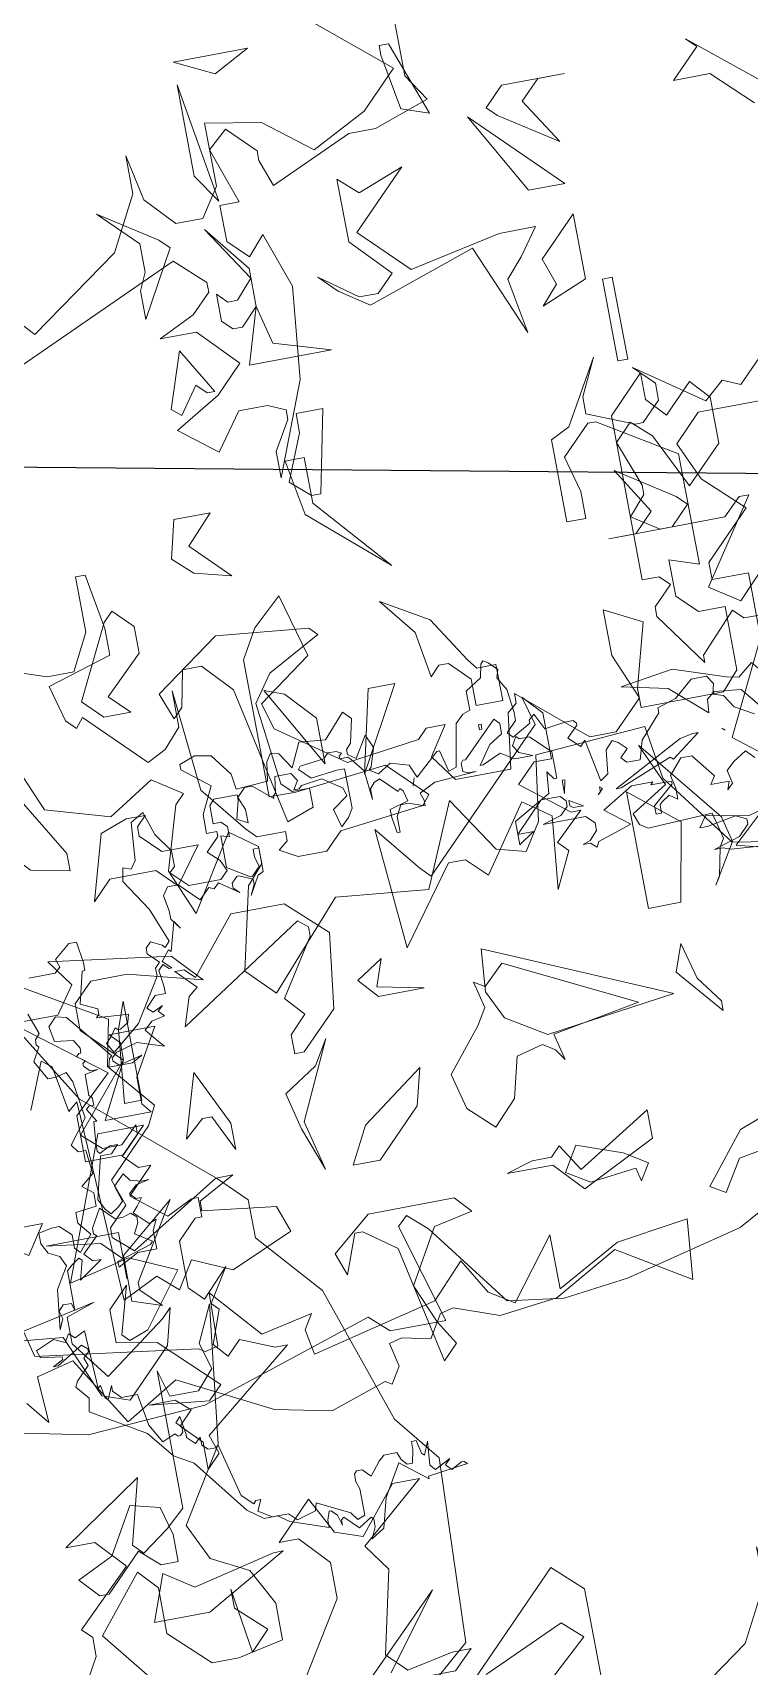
# Model space of a CAD drawing. Header units: millimetres. Extents: x 1418 to 1811, y 1796 to 1956.
# Drawn here: x 1465.265 to 1465.4453, y 1884.389 to 1884.8005 of the extents above; entities that cross this region are included whole.
import ezdxf

# ---------------------------------------------------------------- set-up
doc = ezdxf.new("R2010")
doc.units = ezdxf.units.MM
doc.layers.add('ARBRE', color=251, linetype='Continuous', lineweight=13)

# ---------------------------------------------------------------- blocks, each defined once
blk = doc.blocks.new('WMF26', base_point=(0, 0.0008))
at = {"color": 85}
for points in [[(11.7611, -2.7672), (11.9727, -3.1163), (12.4238, -3.5016), (12.5251, -3.6045), (12.5251, -3.7494), (12.7359, -3.9898), (12.9112, -4.5142), (13.0496, -4.688), (13.0199, -5.387), (12.7721, -5.5977)], [(9.5274, -11.9578), (8.756, -12.3728), (8.3048, -12.4823), (8.0578, -12.5119), (7.8462, -12.4823), (7.6066, -12.162), (7.5342, -12.097), (7.4979, -12.1332), (7.6066, -12.5119), (7.395, -12.5119), (7.3226, -12.4461), (6.6606, -12.6568), (6.2095, -12.6857), (5.4018, -12.5119)]]:
    blk.add_lwpolyline(points, dxfattribs=at)
at = {"color": 63}
for points in [[(11.4375, -2.4255), (12.1357, -2.8404), (12.0995, -3.0142), (12.2452, -3.1895), (12.209, -3.262), (12.0344, -3.4365), (12.0706, -3.5386), (11.9982, -3.6119), (11.9982, -3.6481), (12.0706, -3.7132), (12.4205, -3.5016), (12.4856, -3.5016), (12.3464, -3.5757), (12.3464, -3.6119), (12.6239, -3.6481), (12.6601, -3.7494), (12.4205, -3.8515), (12.274, -3.7856), (12.209, -3.8877), (12.1357, -3.8227), (11.9982, -3.8877), (11.962, -3.1237), (11.9249, -3.1533), (11.8953, -2.9779), (11.859, -2.9491), (11.7866, -3.1237)], [(6.1156, -2.2032), (6.188, -2.6618), (6.1156, -2.5523), (6.1156, -2.2032), (6.1156, -2.2032)], [(6.887, -2.2353), (6.887, -2.1991), (6.9233, -2.1991), (7.0262, -2.4831), (6.9233, -2.4469), (6.887, -2.2353), (6.887, -2.2353)], [(8.2307, -2.67), (8.0858, -2.5317), (7.9475, -2.5317), (8.0561, -2.423), (8.0199, -2.3868), (8.4061, -2.7062)], [(7.1629, -2.5235), (7.4757, -2.8363), (7.3374, -2.8363), (7.1629, -2.5235), (7.1629, -2.5235)], [(5.8678, -2.8726), (5.8678, -2.7639), (5.7295, -2.6247), (5.9402, -2.7639), (5.9765, -2.8001), (5.8381, -3.0471), (5.8381, -2.9384), (5.8678, -2.8726), (5.8678, -2.8726)], [(6.6754, -3.15), (6.5659, -3.0759), (6.5001, -3.0109), (6.6392, -3.1121), (6.7117, -3.1121), (6.7767, -3.0471), (6.6392, -2.9022), (6.6392, -2.6618), (6.7117, -2.7276), (6.8862, -2.6618), (6.6754, -2.8726), (6.85, -3.0471), (7.1991, -2.9746), (7.3374, -2.9746), (7.2641, -3.0759), (7.1991, -3.15), (7.2353, -3.36), (7.0904, -3.0109), (6.6754, -3.15), (6.6754, -3.15)], [(6.2531, -3.0759), (6.188, -3.1426), (6.1518, -3.1426), (6.1156, -3.1055), (6.1156, -3.0035), (6.1518, -3.0397), (6.188, -3.0397), (6.2531, -2.9672), (6.1156, -2.7565), (6.2531, -2.931), (6.2531, -3.0759), (6.2531, -3.0759)], [(6.2531, -3.0759), (6.2893, -3.2225), (6.5001, -3.2875), (6.188, -3.2875), (6.2531, -3.0759), (6.2531, -3.0759)], [(5.9402, -3.1862), (6.0415, -3.36), (6.0127, -3.36), (5.9765, -3.3237), (5.904, -3.4258), (5.8678, -3.397), (5.9402, -3.1862), (5.9402, -3.1862)], [(6.2531, -3.7461), (6.3255, -3.5715), (6.3255, -3.4983), (6.4276, -3.4983), (6.3618, -3.8111), (6.3255, -3.8111), (6.2531, -3.7461), (6.2531, -3.7461)], [(6.3255, -3.8408), (6.5734, -4.1248), (6.2893, -3.877), (6.2531, -3.6662), (6.3255, -3.6662), (6.3255, -3.8408), (6.3255, -3.8408)], [(5.8381, -3.9132), (5.9765, -4.0515), (5.8381, -4.0153), (5.7657, -3.9494), (5.8019, -3.8045), (5.9402, -3.8045), (5.8381, -3.9132), (5.8381, -3.9132)], [(12.0706, -4.7612), (12.1357, -4.8996), (12.274, -4.972), (12.3464, -5.1103), (12.3464, -5.2495), (12.1727, -5.2857), (12.0706, -5.2857), (11.9249, -5.1465), (11.9249, -4.972), (11.859, -4.8996), (11.6853, -5.1103), (11.8228, -5.2857)], [(9.5892, -9.3381), (9.1668, -9.3381), (9.0655, -9.4401), (9.1306, -9.5859), (9.2771, -9.7242), (9.1018, -9.8996), (9.1018, -9.9646), (9.2401, -9.9646), (9.2401, -10.2116), (9.0655, -10.5607), (9.4146, -10.8381)], [(9.203, -10.983), (8.9931, -10.9468), (8.7823, -10.6628), (8.7519, -10.4594), (8.3303, -10.4882), (8.2941, -10.736), (8.2282, -10.8381), (8.1195, -10.8085), (7.9812, -10.5977), (7.8429, -10.9106), (7.4938, -10.8744), (7.2098, -11.1872), (7.1085, -11.0851), (7.181, -10.7723), (7.246, -10.699), (7.246, -10.634), (7.1447, -10.5607), (6.9694, -10.8381), (6.8969, -10.6628), (6.9694, -10.4232), (7.0064, -10.387), (6.8969, -10.3145), (6.7224, -10.4232), (6.482, -10.3507), (6.4095, -10.1754)], [(6.3733, -9.7892), (6.5849, -9.8625), (6.6862, -9.8625), (6.7586, -9.7242), (6.7586, -9.5134), (6.7948, -9.5134), (6.8311, -9.7242), (6.8311, -9.8255), (6.5849, -9.8996), (6.6211, -10.037), (6.6573, -10.0733), (6.6862, -10.037), (6.8969, -10.2478), (6.9694, -10.2116), (7.0352, -10.1391), (7.0352, -10.0008), (7.0723, -10.387), (7.2098, -10.5607), (7.246, -10.5977), (7.3555, -10.5977), (7.3555, -10.634), (7.3193, -10.6628), (7.3843, -10.699), (7.4938, -10.699), (7.5597, -10.634), (7.8791, -10.5977), (7.9088, -10.5607), (7.7696, -10.4232), (7.4205, -10.4594), (7.3193, -10.4594), (7.3193, -9.9358), (7.3843, -9.8255), (7.4938, -9.7242), (7.5597, -9.9646), (7.3555, -10.1103), (7.3843, -10.2116), (7.6321, -10.387), (7.9088, -10.3507), (7.945, -10.3145), (8.0175, -10.3145), (7.945, -10.4232), (8.0175, -10.5245), (8.2282, -10.5245), (8.2579, -10.3145), (8.2941, -10.284), (8.2941, -10.2478), (8.5419, -10.4594), (8.6432, -10.4594), (8.7519, -10.3507), (8.6794, -10.1754), (8.6794, -10.0008), (8.8185, -10.0733), (8.7519, -10.3145), (8.7519, -10.387), (9.0655, -10.387), (9.1306, -10.3145), (9.1306, -10.0733), (9.0293, -10.0733), (8.956, -10.0008), (8.956, -9.8625), (9.0655, -9.8996), (9.0655, -9.4772), (8.7823, -9.3018), (8.7519, -9.3018), (8.6432, -9.4113), (8.6794, -9.5496), (8.6794, -9.6517), (8.6069, -9.6517), (8.6069, -9.3381), (8.6794, -9.3018), (8.8185, -9.0622), (8.7519, -9.2006), (8.7519, -9.2656), (8.9272, -9.3381), (8.956, -9.3381), (9.0293, -9.2656), (9.0293, -9.2006), (8.956, -9.1281), (9.203, -9.3018), (9.2771, -9.2368), (9.3422, -9.2656), (9.4805, -9.1281)], [(11.5108, -5.4232), (11.6483, -5.1828), (11.6483, -5.1103), (11.6121, -5.0741), (11.8228, -4.8707), (11.7216, -4.7612), (11.6121, -4.7612), (11.9249, -4.5505), (11.859, -4.7975), (11.8953, -4.8345), (11.9982, -4.7612), (12.0706, -4.6954), (12.0706, -4.1717), (12.0995, -4.2738), (12.209, -4.2738), (12.274, -4.2006), (12.2452, -4.0993), (12.3102, -3.9602), (12.2452, -4.4846), (12.0706, -4.7612), (12.0706, -4.7612)], [(7.4938, -4.1767), (7.5663, -4.1042), (7.4576, -3.9289), (7.6684, -4.068), (7.7046, -4.1042), (7.6321, -4.1767), (7.3917, -4.1767), (7.4938, -4.1767), (7.4938, -4.1767)], [(5.3351, -4.4122), (5.4734, -4.1355), (5.5096, -4.0993), (5.5821, -4.1717), (5.5821, -4.273), (5.4372, -4.4122), (5.5096, -4.4846), (5.4075, -4.4846), (5.3351, -4.4122), (5.3351, -4.4122)], [(4.8889, -6.482), (4.8707, -6.4424), (4.8304, -6.4219), (4.8098, -6.3823), (4.8098, -6.342), (4.86, -6.3321), (4.8889, -6.3321), (4.9308, -6.3716), (4.9308, -6.4219), (4.9498, -6.4424), (5, -6.3823), (4.9605, -6.3321), (4.9605, -6.2918), (5.0395, -6.2819), (5.0395, -6.2317), (5, -6.1996), (5.0502, -6.1601), (5.0395, -6.0695), (5.0107, -6.0695), (4.9893, -6.0398), (5.0609, -5.9485), (5.0395, -5.8077), (5.0214, -5.7682), (4.9811, -5.7789), (4.9498, -5.7789), (4.9103, -5.7072), (4.9391, -5.6562), (4.9308, -5.6463), (4.9308, -5.6274), (4.9498, -5.606), (4.921, -5.5269)], [(4.9498, -5.3952), (5.0502, -5.3952), (5.0708, -5.3763), (5.0609, -5.345), (5.121, -5.2947), (5.1507, -5.2947), (5.1614, -5.3763), (5.1614, -5.4059), (5.1507, -5.4059), (5.121, -5.5269), (5.182, -5.5557), (5.182, -5.5771), (5.1712, -5.5878), (5.2915, -5.5961), (5.2832, -5.6274), (5.2519, -5.6463), (5.2412, -5.6463), (5.233, -5.6381), (5.2124, -5.6669), (5.191, -5.6891), (5.2124, -5.7286), (5.3227, -5.6381), (5.4232, -5.4767), (5.4232, -5.4454), (5.4421, -5.4265), (5.4026, -5.387), (5.4026, -5.3656), (5.4232, -5.345), (5.4635, -5.3656), (5.4734, -5.3763), (5.4923, -5.3557), (5.4421, -5.2248), (5.3631, -5.1037), (5.373, -5.0535), (5.4026, -5.0634), (5.4232, -5.0346), (5.4339, -4.8921), (5.4841, -4.8633), (5.5137, -4.9531), (5.564, -5.0239), (5.564, -5.0848), (5.5426, -5.1037), (5.6035, -5.1638), (5.7253, -5.1638), (5.755, -5.135), (5.736, -5.093), (5.6941, -5.0535), (5.7443, -5.0033), (5.7443, -4.9844), (5.7048, -4.9844), (5.7048, -4.9127), (5.755, -4.8123), (5.6545, -4.7324), (5.6545, -4.7118), (5.7146, -4.6904), (5.7756, -4.7011), (5.8365, -4.7826), (5.8447, -4.8419), (5.9657, -4.8337), (5.9765, -4.7621), (5.9954, -4.7324), (6.0267, -4.7407), (6.0662, -4.8016), (6.1074, -4.7118), (6.2078, -4.7217), (6.2893, -4.632), (6.3181, -4.6616), (6.2975, -4.7514), (6.2786, -4.7719), (6.2786, -4.7909), (6.3082, -4.8123), (6.3576, -4.7324), (6.3791, -4.7826), (6.3576, -4.8526), (6.3478, -4.8633), (6.3791, -4.8839), (6.4293, -4.8526), (6.4984, -4.8732), (6.519, -4.9234), (6.6096, -4.8419), (6.6203, -4.8419), (6.6409, -4.9234), (6.6705, -4.9127), (6.7001, -4.7514), (6.7314, -4.7217), (6.7602, -4.7118), (6.7602, -4.6402), (6.8212, -4.6007), (6.8319, -4.5505), (6.8418, -4.5398), (6.8607, -4.5505), (6.892, -4.5818), (6.8821, -4.6114), (6.9109, -4.6616), (6.9216, -4.7514), (6.9216, -4.7826), (6.8821, -4.8222), (6.901, -4.8419), (6.9718, -4.8016), (6.9718, -4.7909), (6.9932, -4.7719), (7.0229, -4.8337), (7.1019, -4.8222), (7.134, -4.8222), (7.1439, -4.8337), (7.1439, -4.8419), (7.1019, -4.8839), (7.1439, -4.9234), (7.1629, -4.9028), (7.1941, -5.0634), (7.2238, -5.0428), (7.2345, -4.9531), (7.2633, -4.9234), (7.2839, -4.9341), (7.3135, -4.9629), (7.2839, -4.9926), (7.3028, -5.0132), (7.353, -5.0132), (7.3744, -4.9424), (7.4543, -4.8526), (7.4543, -4.8337), (7.5259, -4.8123), (7.5967, -4.7514), (7.6552, -4.7514), (7.6766, -4.7826), (7.6659, -4.8222), (7.7054, -4.8337), (7.7367, -4.8839), (7.8059, -4.9234)], [(7.7663, -5.2865), (7.6552, -5.387), (7.647, -5.3952), (7.7268, -5.4158)], [(7.7556, -5.4158), (7.6264, -5.4059), (7.5967, -5.3952), (7.5655, -5.3952), (7.6659, -5.3656), (7.7054, -5.326), (7.7054, -5.3054), (7.6659, -5.2865), (7.5547, -5.3054), (7.5259, -5.3054), (7.5547, -5.2651), (7.7161, -5.2947), (7.7869, -5.2758)], [(7.777, -5.0848), (7.7474, -5.0535), (7.6972, -5.0848), (7.6659, -5.1136), (7.6766, -5.1638), (7.6552, -5.1852), (7.6659, -5.154), (7.5967, -5.154), (7.6157, -5.1243), (7.5465, -5.0346), (7.5045, -5.0346), (7.4543, -5.093), (7.465, -5.1433), (7.465, -5.1852), (7.4354, -5.1638), (7.4033, -5.1852), (7.395, -5.1935), (7.395, -5.2248), (7.3744, -5.2248), (7.3744, -5.1935), (7.4543, -5.1243), (7.4543, -5.1136), (7.3744, -5.1136), (7.3843, -5.1037), (7.3028, -5.1037), (7.1843, -5.1745), (7.274, -5.2437), (7.1439, -5.2865), (7.134, -5.3054), (7.1126, -5.2865), (7.0838, -5.2865), (7.1126, -5.2758), (7.1439, -5.2437), (7.1439, -5.2141), (7.1126, -5.1852), (6.9513, -5.1852), (7.0229, -5.1638), (7.0517, -5.135), (7.0517, -5.1136), (7.0336, -5.093), (6.9611, -5.093), (6.8508, -5.2042), (6.9109, -5.2042), (6.8508, -5.2437), (6.8508, -5.154), (6.9932, -5.0741), (7.0015, -4.9926), (7.0229, -5.0239), (7.0336, -5.0239), (7.0336, -4.9234), (6.9611, -4.8526), (6.9216, -4.8526), (6.9109, -4.8419), (6.892, -4.8732), (6.9109, -4.9028), (6.9611, -4.9234), (6.892, -4.9234), (6.8418, -4.8921), (6.771, -4.9234), (6.7602, -4.9234), (6.8105, -4.8526), (6.8607, -4.8222), (6.8607, -4.7826), (6.8418, -4.7621), (6.71, -4.8921), (6.7001, -4.8921), (6.6911, -4.9028), (6.6911, -4.9341), (6.71, -4.9424), (6.7413, -4.9424), (6.5808, -4.9531), (6.519, -4.9844), (6.5297, -5.0132), (6.5297, -5.0346), (6.4688, -5.0132), (6.44, -5.0132), (6.4186, -5.0535), (6.4186, -5.1136), (6.4079, -5.1136), (6.398, -5.0535), (6.398, -5.0239), (6.4688, -5.0033), (6.4581, -4.9629), (6.4482, -4.9531), (6.44, -4.9629), (6.3791, -4.9028), (6.3576, -4.9127), (6.3395, -4.9341), (6.3395, -4.9737), (6.3288, -4.8633), (6.2893, -4.8123), (6.2786, -4.8016), (6.2473, -4.8016), (6.2473, -4.7909), (6.258, -4.7826), (6.2391, -4.7719), (6.2078, -4.7719), (6.1889, -4.7909), (6.0967, -4.8016), (6.0884, -4.8123), (6.1279, -4.8526), (6.2284, -4.8419), (6.258, -4.8419), (6.258, -4.9926), (6.2391, -5.0239), (6.2078, -5.0535), (6.1889, -4.9844), (6.2473, -4.9424), (6.2391, -4.9127), (6.1675, -4.8633), (6.0884, -4.8732), (6.0769, -4.8839), (6.0563, -4.8839), (6.0769, -4.8526), (6.0563, -4.8222), (5.9954, -4.8222), (5.9872, -4.8839), (5.9765, -4.8921), (5.9765, -4.9028), (5.9056, -4.8419), (5.876, -4.8419), (5.8447, -4.8732), (5.8653, -4.9234), (5.8653, -4.9737), (5.8258, -4.9531), (5.8447, -4.8839), (5.8447, -4.8633), (5.755, -4.8633), (5.736, -4.8839), (5.736, -4.9531), (5.7649, -4.9531), (5.7863, -4.9737), (5.7863, -5.0132), (5.755, -5.0033), (5.755, -5.1243), (5.8365, -5.1745), (5.8447, -5.1745), (5.876, -5.1433), (5.8653, -5.1037), (5.8653, -5.0741), (5.8867, -5.0741), (5.8867, -5.1638), (5.8653, -5.1745), (5.8258, -5.2437), (5.8447, -5.2042), (5.8447, -5.1852), (5.7945, -5.1638), (5.7863, -5.1638), (5.7649, -5.1852), (5.7649, -5.2042), (5.7863, -5.2248), (5.7146, -5.1745), (5.6941, -5.1935), (5.6751, -5.1852), (5.6356, -5.2248), (5.564, -5.154), (5.5236, -5.154), (5.503, -5.1852), (5.5137, -5.2437), (5.5137, -5.2758), (5.5426, -5.3153), (5.5236, -5.2865), (5.4923, -5.3952), (5.4841, -5.387), (5.4528, -5.4265), (5.4841, -5.4561), (5.4734, -5.4561), (5.4528, -5.4372), (5.4339, -5.4561), (5.4421, -5.5162), (5.4421, -5.5459), (5.4026, -5.5459), (5.3631, -5.5878), (5.3837, -5.606), (5.4232, -5.5878), (5.4026, -5.606), (5.4232, -5.6274), (5.373, -5.6381), (5.3417, -5.6669), (5.3837, -5.7179), (5.4026, -5.7393), (5.3022, -5.7072), (5.2223, -5.7286), (5.2017, -5.7476), (5.2017, -5.7575), (5.2223, -5.7789), (5.3129, -5.7575), (5.2725, -5.7789), (5.182, -5.7789), (5.191, -5.7476), (5.2017, -5.7393), (5.0609, -5.5664), (5.0214, -5.5557), (4.9893, -5.5878), (5, -5.6463), (5.0708, -5.6562), (5.0897, -5.6891), (5.0897, -5.7072), (5.0815, -5.7072), (5.0708, -5.7179), (5.1004, -5.7393), (5.0897, -5.7476), (5.0897, -5.7575), (5.1111, -5.7789), (5.14, -5.7789), (5.0897, -5.7896), (5.0897, -5.8686), (5.1004, -5.8793), (5.1004, -5.9081), (5.0815, -5.9081), (5.0708, -5.9188), (5.1004, -5.969), (5.0897, -5.969), (5.0815, -6.0489), (5.0815, -6.0802), (5.0897, -6.0901), (5.1317, -6.0695), (5.1614, -6.0695), (5.1317, -6.0999), (5.0897, -6.0999), (5.0502, -6.2605), (5.0708, -6.3), (5.0897, -6.3214), (5.121, -6.3), (5.14, -6.2819), (5.121, -6.221), (5.1614, -6.1815), (5.182, -6.2103), (5.2223, -6.221), (5.2519, -6.221), (5.2017, -6.2317), (5.1712, -6.2605), (5.191, -6.2819), (5.2124, -6.2819), (5.191, -6.3107), (5.1712, -6.3321), (5.2223, -6.3823), (5.2519, -6.3716), (5.233, -6.4112), (5.233, -6.482), (5.1614, -6.482), (5.0815, -6.5231), (5.0815, -6.5009), (5.2124, -6.4614), (5.2223, -6.4507), (5.1614, -6.4112), (5.182, -6.3716), (5.182, -6.3502), (5.1614, -6.3321), (5.1317, -6.342), (5.1004, -6.342), (5.0502, -6.2918), (5.0107, -6.3609), (5.0107, -6.3823), (5.0214, -6.3922), (4.9605, -6.4507), (4.9893, -6.482), (5.0214, -6.482), (4.9308, -6.5437), (4.9498, -6.4721), (4.9391, -6.4614), (4.9103, -6.482), (4.8889, -6.5009), (4.8889, -6.6524), (4.8806, -6.6236), (4.8493, -6.6236), (4.8304, -6.6442), (4.8386, -6.6738), (4.8205, -6.7133), (4.8386, -6.5627), (4.8889, -6.482), (4.8889, -6.482)], [(6.7915, -4.7909), (6.7817, -4.7909), (6.7817, -4.7719), (6.7915, -4.7719), (6.7915, -4.7909), (6.7915, -4.7909)], [(6.4984, -4.9531), (6.5083, -4.9234), (6.4984, -4.9531), (6.4984, -4.9531)], [(7.5152, -4.9629), (7.5655, -4.9531), (7.586, -4.9531), (7.4757, -5.0346), (7.465, -5.0239), (7.2633, -5.1037), (7.2444, -5.1037), (7.5152, -4.9629), (7.5152, -4.9629)], [(7.6865, -4.9629), (7.6766, -4.9531), (7.6865, -4.9629), (7.6865, -4.9629)], [(7.0624, -5.0346), (7.0517, -5.0848), (7.0517, -5.0346), (7.0624, -5.0346), (7.0624, -5.0346)], [(7.1843, -5.0848), (7.1941, -5.093), (7.1736, -5.1136), (7.1843, -5.1037), (7.1843, -5.0848), (7.1843, -5.0848)], [(7.0624, -5.135), (7.0624, -5.1136), (7.1126, -5.1433), (7.0731, -5.1433), (7.0624, -5.135), (7.0624, -5.135)], [(6.1601, -5.6315), (6.2613, -5.5664), (6.2251, -5.6677), (6.3996, -5.7048), (6.2251, -5.7048), (6.1601, -5.6315), (6.1601, -5.6315)], [(5.2421, -5.7624), (5.2421, -5.6965), (5.2058, -5.6595), (5.3804, -5.6595), (5.2783, -5.8348), (5.2783, -5.9361), (5.3071, -5.9723), (5.1326, -5.9723), (5.2421, -5.7624), (5.2421, -5.7624)], [(5.8447, -7.6288), (5.8365, -7.619), (5.7863, -7.6503), (5.736, -7.6), (5.7253, -7.6083), (5.7253, -7.6288), (5.7146, -7.5893), (5.6941, -7.5687), (5.6858, -7.5687), (5.6751, -7.6), (5.6751, -7.6288), (5.5343, -7.5786), (5.4923, -7.5498), (5.4421, -7.5498), (5.3837, -7.5078), (5.2223, -7.2979), (5.1507, -7.2559), (5.0708, -7.1554), (4.8707, -7.0361), (4.8806, -6.9858), (4.8386, -6.9356), (4.8493, -6.9142), (4.8996, -6.864), (4.8889, -6.8343), (4.9103, -6.8138), (4.9103, -6.8031), (4.8889, -6.7841), (4.7892, -6.8451), (4.7703, -6.8451), (4.8098, -6.8245), (4.8098, -6.8138), (4.7291, -6.8031), (4.7192, -6.7742), (4.7892, -6.7446), (4.8304, -6.7635), (4.8493, -6.7339), (4.8707, -6.7528), (4.9103, -6.7339), (4.921, -6.9546), (4.9308, -6.9463), (4.9391, -6.9965), (4.9498, -7.0048), (4.9712, -6.9546), (4.9712, -6.976), (5, -7.0048), (5.0609, -7.0048), (5.0815, -7.1258), (5.121, -7.1974), (5.1712, -7.176), (5.182, -7.1867), (5.191, -7.1867), (5.2017, -7.176), (5.2017, -7.1554), (5.182, -7.1365), (5.2017, -7.1159), (5.2124, -7.1867), (5.2124, -7.1974), (5.2412, -7.2262), (5.2626, -7.2057), (5.2626, -7.2369), (5.2832, -7.2559), (5.3129, -7.2559), (5.3227, -7.2477), (5.373, -7.4494), (5.4133, -7.4889), (5.4232, -7.4782), (5.4421, -7.4782), (5.4232, -7.5185), (5.4734, -7.5498), (5.5343, -7.5498), (5.564, -7.5786), (5.6356, -7.558), (5.6438, -7.5284), (5.7649, -7.5893), (5.7863, -7.619), (5.8151, -7.6083), (5.8151, -7.5078), (5.8052, -7.4782), (5.8052, -7.4494), (5.8151, -7.4387), (5.8365, -7.4387), (5.8653, -7.4683), (5.9056, -7.4181), (5.9262, -7.3991), (5.9765, -7.3991), (5.9872, -7.428), (6.0061, -7.4494), (6.0267, -7.4494), (6.0374, -7.3991), (6.0374, -7.3679), (6.0563, -7.3679), (6.0662, -7.4181), (6.0769, -7.428), (6.0967, -7.3777), (6.0884, -7.4683), (6.1074, -7.4889), (6.1675, -7.4576), (6.1469, -7.4782), (6.1675, -7.4996), (6.2078, -7.4782), (6.2177, -7.4782), (6.2284, -7.4889), (6.0769, -7.5078), (6.0769, -7.5185), (5.9765, -7.4387), (5.9056, -7.558), (5.876, -7.6692), (5.8258, -7.7005), (5.8447, -7.6585), (5.8447, -7.6288), (5.8447, -7.6288)]]:
    blk.add_lwpolyline(points, dxfattribs=at)
at = {"color": 106}
for points in [[(7.5482, -3.215), (7.5852, -3.215), (7.5852, -3.5271), (7.5482, -3.5271), (7.5482, -3.215), (7.5482, -3.215)], [(12.0912, -3.3558), (12.1431, -3.4085), (12.1908, -3.4085), (12.0912, -3.5082), (12.2172, -3.6086), (12.3168, -3.5608), (12.3423, -3.5608), (12.3423, -3.6349), (12.3168, -3.6349), (12.2427, -3.7082), (12.2427, -3.8869), (12.2954, -3.9396), (12.3958, -3.8342), (12.3168, -3.9602), (12.3423, -3.9873), (12.2954, -4.1133), (12.3423, -4.166), (12.3958, -4.1133), (12.5218, -4.166), (12.5696, -4.166), (12.2172, -4.4451), (12.2427, -4.5184), (12.1908, -4.5711), (12.1908, -4.4657), (12.1167, -4.3916), (12.1694, -4.3389), (12.1167, -4.2919), (12.0171, -4.2919), (12.2427, -4.3183), (12.2954, -4.2656), (12.0912, -4.0664), (11.9389, -4.04), (11.9389, -3.9132), (12.0171, -3.8342), (11.9653, -4.0137), (11.9908, -4.04), (12.0649, -4.0137), (12.2172, -3.8136), (12.0435, -3.7346), (11.8121, -3.7873), (12.0171, -3.2562), (12.1908, -3.2562), (12.0912, -3.3558), (12.0912, -3.3558)], [(6.2531, -4.3282), (6.0489, -4.4377), (5.9765, -4.5398), (6.0127, -4.8526), (6.0489, -4.8889), (6.1156, -4.8889), (6.1156, -4.9613), (6.0127, -4.9975), (5.904, -4.4739), (5.8019, -4.3644), (5.7295, -4.3644), (5.7006, -4.5027), (5.6644, -4.5398), (5.6274, -4.4377), (5.8744, -4.2623), (6.2243, -4.2985), (6.2531, -4.3282), (6.2531, -4.3282)], [(5.1762, -4.9613), (5.1762, -5.0272), (5.0305, -4.9975), (4.9654, -4.9251), (5.0016, -4.7859), (4.893, -4.6484), (5.0305, -4.7135), (5.1762, -4.9613), (5.1762, -4.9613)], [(12.0163, -4.7859), (12.0163, -4.8889), (11.9513, -4.8889), (11.8772, -4.823), (11.7397, -4.9613), (11.7034, -4.9613), (11.6376, -4.8889), (11.7759, -4.823), (11.8772, -4.6484), (11.9875, -4.6773), (12.0163, -4.7859), (12.0163, -4.7859)], [(7.7285, -4.7678), (7.7738, -4.7777), (7.8306, -4.7316), (7.9178, -4.8403), (7.838, -4.9037), (7.7746, -4.8238), (7.6725, -4.8131), (7.6437, -4.837), (7.6387, -4.888), (7.5062, -4.7703), (7.3341, -4.7316), (7.5342, -4.7011), (7.7285, -4.7678), (7.7285, -4.7678)], [(12.7145, -4.9251), (12.8602, -4.7497), (12.9623, -4.7497), (12.7145, -4.9613), (12.7869, -5.0634), (12.7145, -5.3763), (12.7869, -5.4487), (12.9623, -5.4125), (13.0347, -5.4125), (12.9623, -5.4849), (12.5762, -5.4849), (12.4749, -5.5508), (12.4016, -5.5508), (12.4749, -5.4849), (12.4016, -5.4125), (12.5762, -5.1358), (12.5762, -4.9975), (12.4749, -4.8889), (12.4016, -4.8889), (12.5399, -4.7497), (12.6124, -4.8889), (12.7145, -4.9251), (12.7145, -4.9251)], [(12.2995, -5.2009), (12.2271, -5.275), (12.1908, -5.0272), (12.1908, -5.0996), (12.2995, -5.2009), (12.2995, -5.2009)], [(5.5903, -5.5212), (5.3145, -5.4487), (5.1762, -5.4487), (5.1029, -5.5212), (5.1029, -5.6232), (5.2421, -5.7624), (5.0305, -6.0094), (5.1029, -6.0744), (5.1762, -6.0744), (5.2421, -6.0094), (5.2421, -6.0456), (5.1762, -6.1115), (5.0305, -6.1115), (5.0305, -5.9361), (5.1762, -5.7986), (4.8559, -5.5508)], [(4.893, -5.5508), (5.0305, -5.5508), (5.1029, -5.4487), (5.0305, -5.3474), (5.489, -5.4125), (5.5903, -5.5212), (5.5903, -5.5212)], [(4.478, -6.5989), (4.6155, -6.7076), (4.9654, -6.6351), (4.8559, -6.6713), (4.8559, -6.7734), (4.9654, -6.9183), (5.2058, -6.7438), (5.2421, -6.7076), (5.2058, -6.8459), (5.0305, -7.0212), (4.9292, -6.985), (4.8271, -6.7438), (4.478, -6.7076), (4.3685, -6.7076), (4.5793, -6.3947), (4.6517, -6.4597), (4.478, -6.5989), (4.478, -6.5989)], [(5.1029, -6.5701), (5.1029, -6.4968), (5.0305, -6.4235), (4.8271, -6.3947), (5.1029, -6.3947), (5.1029, -6.5701), (5.1029, -6.5701)], [(8.3196, -7.6173), (8.3196, -7.894), (8.3855, -7.996), (8.1739, -8.0685), (8.0726, -8.0685), (7.7589, -8.2076), (7.7227, -8.1047), (7.7227, -8.0685), (7.6214, -7.9672), (7.5482, -8.0323), (7.6214, -8.2439), (7.5482, -8.2439), (7.5482, -8.3814), (7.6214, -8.4546), (7.6865, -8.3814), (7.7589, -8.5921), (7.7227, -8.942), (7.5852, -9.2911), (7.5852, -9.1899), (7.6503, -9.0804), (7.6503, -9.0441), (7.5852, -9.0145), (7.4757, -9.0145), (7.3736, -9.1528), (7.2353, -9.0441), (7.4098, -8.942), (7.5119, -8.8399), (7.3736, -8.695), (7.2353, -8.695), (7.3736, -8.6292), (7.4469, -8.5559), (7.4469, -8.5197), (7.3374, -8.4176), (6.7117, -8.695)], [(6.1518, -8.5559), (6.5371, -8.2076), (6.4639, -8.141), (6.1518, -8.2801)], [(5.7295, -8.2076), (6.0127, -7.9302), (5.8019, -8.2076)], [(6.0127, -8.3814), (6.4639, -7.9302), (6.5734, -8.0323), (6.5734, -8.4546)], [(6.7117, -8.5197), (6.7767, -8.5921), (7.1266, -8.3451), (7.2353, -8.141), (7.2353, -7.996), (7.2715, -8.1706), (7.3736, -8.2801), (7.4757, -8.2801), (7.5482, -8.1706), (7.5482, -7.9302), (7.7589, -7.9672), (7.9343, -8.1047), (8.1451, -7.996), (8.2826, -7.8577), (7.9993, -7.6173)], [(5.4528, -7.6832), (5.489, -7.6832), (5.1762, -7.8577), (4.9654, -7.8577), (5.0305, -7.6832), (5.1391, -7.7556), (5.4528, -7.6832), (5.4528, -7.6832)], [(7.6214, -7.7556), (7.4757, -7.6832), (7.7589, -7.6832), (7.6214, -7.7556), (7.6214, -7.7556)], [(8.8078, -7.996), (8.7337, -8.0685), (8.8441, -8.2439), (8.6325, -8.1047), (8.5962, -8.0685), (8.6687, -7.996), (8.9091, -7.996), (8.8078, -7.996), (8.8078, -7.996)], [(8.6687, -8.8399), (8.7337, -8.7675), (8.6975, -8.6654), (8.8441, -8.5197), (8.8441, -8.7675), (8.6687, -8.8399), (8.6687, -8.8399)], [(9.0474, -9.3273), (9.1561, -9.2187), (9.2211, -9.2911), (9.2211, -9.4665), (9.0836, -9.604), (8.9816, -9.3932), (8.9091, -9.3273), (8.8441, -9.3932), (8.9091, -9.5678), (8.9091, -9.604), (8.8441, -9.6773), (8.9453, -9.7423), (9.1923, -9.7423), (9.259, -9.6773), (9.2952, -9.6773), (9.0836, -9.9901), (9.1923, -10.0626), (9.4327, -9.8148)], [(9.259, -10.1284), (9.1923, -10.1284), (9.1561, -10.0914), (9.0178, -10.2371), (9.0178, -10.2659), (8.8729, -10.0626), (8.8729, -10.0263), (8.9453, -9.9539), (8.9091, -9.9177), (8.8441, -9.9177), (8.8441, -9.2911), (8.9816, -9.1528), (8.9816, -9.2549), (9.0474, -9.3273), (9.0474, -9.3273)], [(8.1451, -10.0914), (8.1739, -10.1284), (8.2463, -10.1284), (8.2463, -10.2659), (8.1451, -10.2659), (8.1451, -10.1647), (8.0726, -10.0914), (8.0356, -10.0914), (7.9993, -10.1284), (7.9705, -9.9539), (7.861, -9.8148), (8.0356, -9.9177), (8.1451, -10.0914), (8.1451, -10.0914)], [(7.5482, -10.2009), (7.5482, -10.3763), (7.3736, -10.0626), (7.4469, -10.0914), (7.5482, -10.2009), (7.5482, -10.2009)], [(7.6865, -10.4413), (7.7589, -10.1284), (7.861, -10.1284), (7.6865, -10.4413), (7.6865, -10.4413)], [(8.3855, -10.5137), (8.3196, -10.5137), (8.2463, -10.5862), (8.4217, -10.7245), (8.4579, -10.7245), (8.3492, -10.8266), (8.3855, -10.8637), (8.3196, -11.0012), (8.3492, -10.7245), (8.2463, -10.6521), (8.0726, -10.8999), (7.9993, -10.8266), (7.9343, -10.8266), (7.7227, -11.1107), (7.6865, -10.6521), (7.8248, -10.8266), (7.861, -10.8637), (8.3492, -10.3763), (8.3196, -10.2659), (8.3855, -10.3392), (8.3855, -10.5137), (8.3855, -10.5137)], [(6.8129, -10.4775), (6.8129, -10.5137), (6.8862, -10.5862), (7.0245, -10.5862), (6.9224, -10.7245), (6.85, -10.6521), (6.6754, -10.6521), (6.603, -10.7245), (6.6754, -10.4775), (6.7767, -10.4413), (6.85, -10.4413), (6.8129, -10.4775), (6.8129, -10.4775)], [(8.9231, -11.0629), (8.9453, -10.9567), (8.9643, -10.9262), (8.9404, -10.8258), (8.6942, -10.8365), (8.6638, -10.8176), (8.6481, -10.7739), (8.7873, -10.6875), (8.7156, -10.5245), (8.9717, -10.8455), (8.9956, -10.9452), (8.9033, -11.0934), (8.9231, -11.0629), (8.9231, -11.0629)], [(8.7626, -11.1329), (8.6391, -11.1329), (8.6391, -10.6875), (8.8194, -10.8365), (8.7626, -11.1329), (8.7626, -11.1329)], [(6.0431, -12.26), (6.067, -12.3604), (6.6746, -12.4452), (6.6993, -12.4601), (6.7487, -12.4485), (6.7545, -12.246), (6.92, -12.4345), (7.1167, -12.3926), (7.0822, -12.4494), (7.0995, -12.5457), (7.5803, -12.4321), (7.7029, -12.302), (7.782, -12.437), (7.875, -12.4946), (8.0496, -12.2682), (8.0504, -12.4749), (8.2941, -12.3423), (8.5189, -12.3102), (8.5658, -12.3045), (8.5452, -12.5325), (8.2784, -12.367), (8.0314, -12.5053), (7.81, -12.5309), (7.642, -12.4708), (7.5926, -12.4823), (7.5391, -12.5687), (7.4329, -12.5457), (7.3827, -12.558), (7.4033, -12.6478), (7.3654, -12.7095), (7.3407, -12.6947), (7.1258, -12.7663), (6.9134, -12.7211), (6.5709, -12.5432), (6.3667, -12.6651), (6.2045, -12.4016), (6.0637, -12.4362), (6.0736, -12.6132), (6.0061, -12.5284)], [(7.4469, -11.0012), (7.4098, -11.2852), (7.2715, -11.4235), (7.2353, -11.4235), (7.2353, -11.3511), (7.3003, -11.2852), (7.2353, -11.2127), (7.3736, -11.0012), (7.3736, -10.9649), (7.3374, -10.9361), (6.85, -11.249), (6.8862, -11.1395), (6.9224, -11.1107), (6.85, -11.0374), (6.8862, -11.0374), (6.9224, -11.0736), (7.097, -10.8637), (7.3003, -10.8637), (7.4469, -11.0012), (7.4469, -11.0012)], [(6.5734, -11.4886), (6.603, -11.2127), (6.6392, -11.1107), (6.6392, -11.4886), (6.5734, -11.4886), (6.5734, -11.4886)], [(7.9952, -11.1658), (7.9804, -11.3272), (8.0331, -11.4367), (8.1813, -11.5281), (8.6736, -11.4647), (7.9952, -11.1658), (7.9952, -11.1658)], [(8.5378, -11.4713), (8.2035, -11.5314), (8.2274, -11.6326), (8.1986, -11.5906), (8.1541, -11.5618), (8.0529, -11.5865), (8.0133, -11.7413), (7.9244, -11.8343), (7.8306, -11.7454), (7.7976, -11.6088), (7.9285, -11.4474), (7.9672, -11.3848), (7.9434, -11.2835), (7.9837, -11.3082), (8.0611, -11.2333), (8.5378, -11.4713), (8.5378, -11.4713)], [(8.8441, -11.5248), (8.8441, -11.561), (8.6975, -11.3873), (8.7337, -11.2852), (8.77, -11.4235), (8.8441, -11.5248), (8.8441, -11.5248)], [(7.1752, -11.5651), (7.3028, -11.482), (7.3604, -11.3889), (7.223, -11.6812), (7.2682, -11.8706), (7.2081, -11.7059), (7.1752, -11.5651), (7.1752, -11.5651)], [(6.9513, -11.7364), (6.8862, -11.5989), (6.85, -11.5989), (6.7767, -11.6639), (6.85, -11.4235), (6.9513, -11.6351), (6.9513, -11.7364), (6.9513, -11.7364)], [(7.4757, -11.8747), (7.3736, -11.8747), (7.4469, -11.7364), (7.6865, -11.561), (7.6503, -11.7001), (7.4757, -11.8747), (7.4757, -11.8747)], [(6.1156, -11.9834), (5.9402, -11.8747), (6.188, -11.8747), (6.1156, -11.9834), (6.1156, -11.9834)], [(6.5001, -12.1875), (6.5734, -12.26), (6.4639, -12.2238), (6.4639, -12.0492), (6.6754, -11.8747), (6.5001, -12.1587), (6.5001, -12.1875), (6.5001, -12.1875)], [(8.2101, -12.1225), (8.1088, -12.013), (7.9343, -12.013), (8.0356, -11.9834), (8.1088, -11.9834), (8.1451, -11.9471), (8.2101, -12.0492), (8.4942, -11.8747), (8.4942, -11.9834), (8.2101, -12.1225), (8.2101, -12.1225)], [(8.8243, -12.0114), (8.9898, -11.9513), (9.0845, -12.1299), (9.1339, -12.1184), (9.1207, -12.195), (9.0672, -12.2814), (8.8976, -12.1003), (8.8013, -12.1176), (8.728, -12.2345), (8.6728, -12.2007), (8.8243, -12.0114), (8.8243, -12.0114)], [(8.2076, -11.9554), (8.3764, -12.0171), (8.4629, -12.0706), (8.4242, -12.1324), (8.4126, -12.0822), (8.2373, -12.1027), (8.1508, -12.0492), (8.2076, -11.9554), (8.2076, -11.9554)], [(7.7779, -12.1274), (7.6297, -12.1579), (7.5119, -12.3621), (7.5737, -12.5111), (7.6297, -12.6033), (7.5737, -12.6593), (7.4815, -12.2139), (7.3629, -12.1274), (7.3325, -12.1274), (7.2765, -12.2756), (7.246, -12.1892), (7.3942, -12.0657), (7.7219, -12.0657), (7.7779, -12.1274), (7.7779, -12.1274)]]:
    blk.add_lwpolyline(points, dxfattribs=at)
blk = doc.blocks.new('T2_02')
at = {"xscale": 0.3499999999999943, "yscale": 0.3499999999999943, "zscale": 0.3499999999999943}
blk.add_blockref('WMF26', (-2.2399, 1.997), dxfattribs=at)

msp = doc.modelspace()

# ---------------------------------------------------------------- linework, layer by layer
msp.add_line((1537.07162, 1884.06867), (1455.04977, 1884.7795))

# ---------------------------------------------------------------- block references
at = {"layer": 'ARBRE', "xscale": 0.1918409178794672, "yscale": 0.1918409178794672, "zscale": 0.1918409178794672, "rotation": 10.65514725593884}
for p in [(1465.20479, 1884.91027), (1465.36353, 1884.55986), (1464.94111, 1884.29179)]:
    msp.add_blockref('T2_02', p, dxfattribs=at)

doc.saveas('drawing.dxf')
